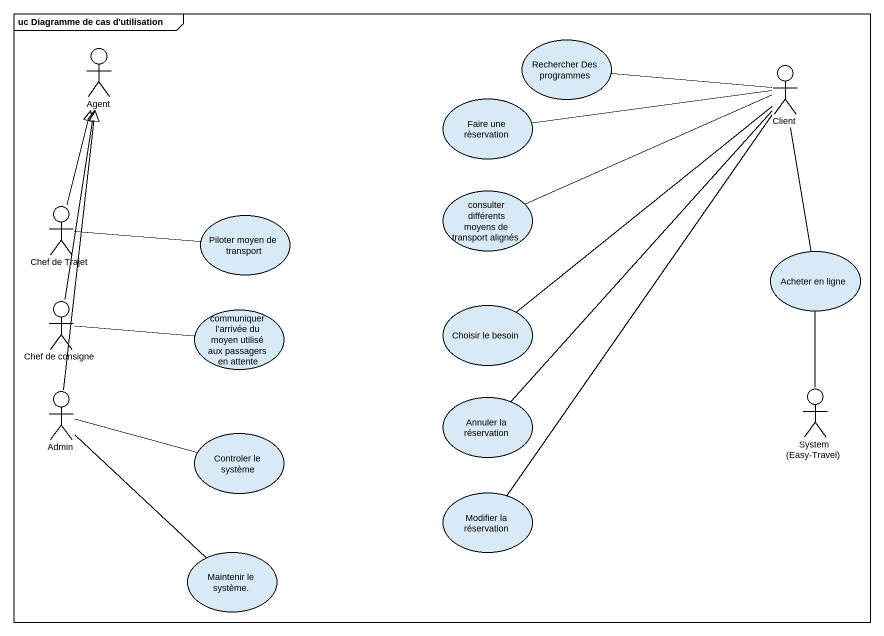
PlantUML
@startuml
mainframe uc Diagramme de cas d'utilisation
actor "Agent" as Agent_
usecase "Rechercher Des programmes" as Rechercher_Des_programmes
actor Client
usecase "Faire une rèservation" as Faire_une_rèservation
actor "Chef de Trajet" as Chef_de_Trajet
usecase "consulter différents moyens de transport alignés" as consulter_différents_moyens
usecase "Piloter moyen de transport" as Piloter_moyen_de_transport
usecase "Acheter en ligne" as Acheter_en_ligne
actor "Chef de consigne" as Chef_de_consigne
usecase "communiquer l’arrivée du moyen utilisé aux passagers en attente" as communiquer_l_arrivée_du
usecase "Choisir le besoin" as Choisir_le_besoin
actor Admin
usecase "Annuler la réservation" as Annuler_la_réservation
actor "System (Easy-Travel)" as System_Easy_Travel
usecase "Controler le système" as Controler_le_système
usecase "Modifier la réservation" as Modifier_la_réservation
usecase "Maintenir le système." as Maintenir_le_système
Client -left- Rechercher_Des_programmes
Client -left- Faire_une_rèservation
Client -left- consulter_différents_moyens
Client -- Acheter_en_ligne
Client -- Choisir_le_besoin
Client -- Annuler_la_réservation
Client -- Modifier_la_réservation
Chef_de_Trajet -up-|> Agent_
Chef_de_Trajet -right- Piloter_moyen_de_transport
Chef_de_consigne -up-|> Agent_
Chef_de_consigne -right- communiquer_l_arrivée_du
Admin -up-|> Agent_
Admin -right- Controler_le_système
Admin -- Maintenir_le_système
System_Easy_Travel -up- Acheter_en_ligne
@enduml
